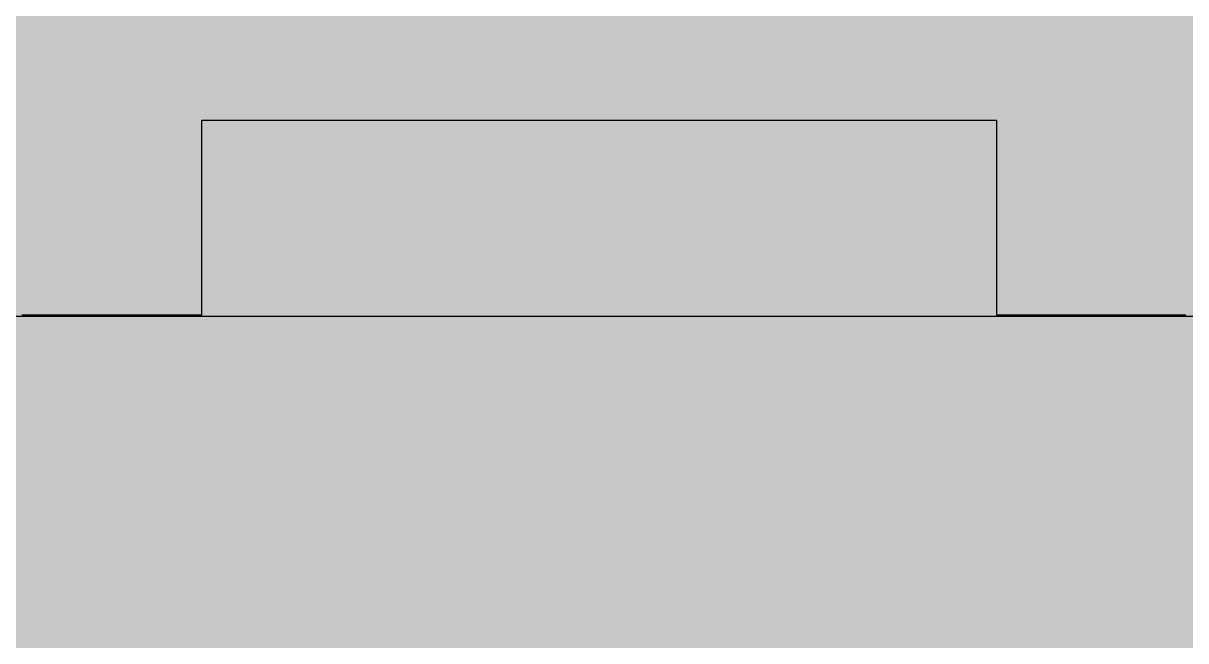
# Model space of a CAD drawing. Header units: millimetres. Extents: x 270.5 to 330.6, y -5.3 to 60.6.
# Drawn here: x 280.53 to 296.02, y 11.16 to 19.39 of the extents above; entities that cross this region are included whole.
import ezdxf

# ---------------------------------------------------------------- set-up
doc = ezdxf.new("R2010")
doc.units = ezdxf.units.MM
doc.layers.add('GSCOLORFILL', color=3, linetype='Continuous', lineweight=0)
doc.layers.add('GSDIMS', color=1, linetype='Continuous', lineweight=0)
for name, color, linetype in [('L18', 4, 'Continuous'), ('L25', 1, 'Continuous'), ('Wipeout Frame & Hatch Boundary', 153, 'Continuous')]:
    doc.layers.add(name, color=color, linetype=linetype)

# ---------------------------------------------------------------- blocks, each defined once
blk = doc.blocks.new('*U3')
at = {"layer": 'GSCOLORFILL', "true_color": 0xfedb00, "transparency": 33554687}
blk.add_hatch(color=40, dxfattribs=at).paths.add_polyline_path([(-300, -300), (300, -300), (300, 300), (-300, 300)])
blk = doc.blocks.new('3 Stacked Cars')
at = {"layer": 'L25'}
blk.add_lwpolyline([(-323.12, -167.52), (-322.93, -167.52), (-322.73, -167.52), (-322.53, -167.52), (-322.32, -167.52), (-322.1, -167.52), (-321.88, -167.52), (-321.66, -167.52), (-321.43, -167.52), (-321.2, -167.52), (-320.96, -167.52), (-320.72, -167.52), (-320.47, -167.52), (-320.22, -167.52), (-319.96, -167.52), (-319.7, -167.52), (-319.44, -167.52), (-319.18, -167.52), (-318.91, -167.52), (-318.63, -167.52), (-318.36, -167.52), (-318.08, -167.52), (-317.8, -167.52), (-317.23, -167.52), (-316.65, -167.52), (-316.06, -167.52), (-315.47, -167.52), (-314.87, -167.52), (-314.26, -167.52), (-313.04, -167.52), (-311.82, -167.52), (-310.6, -167.52), (-309.99, -167.52), (-309.39, -167.52), (-308.79, -167.52), (-308.21, -167.52), (-307.63, -167.52), (-307.06, -167.52), (-306.77, -167.52), (-306.49, -167.52), (-306.22, -167.52), (-305.95, -167.52), (-305.68, -167.52), (-305.41, -167.52), (-305.15, -167.52), (-304.89, -167.52), (-304.63, -167.52), (-304.38, -167.52), (-304.13, -167.52), (-303.89, -167.52), (-303.65, -167.52), (-303.41, -167.52), (-303.18, -167.52), (-302.96, -167.52), (-302.74, -167.52), (-302.52, -167.52), (-302.31, -167.52), (-302.11, -167.52), (-301.91, -167.52), (-301.71, -167.52), (-301.53, -167.52), (-301.34, -167.52), (-301.17, -167.52), (-301, -167.52), (-300.83, -167.52), (-300.68, -167.52), (-300.53, -167.52), (-300.38, -167.52), (-300.25, -167.52), (-300.12, -167.52), (-300, -167.52), (-299.88, -167.52), (-299.77, -167.52), (-299.67, -167.52), (-299.58, -167.52), (-299.5, -167.52), (-299.42, -167.52), (-299.36, -167.52), (-299.3, -167.52), (-299.25, -167.52), (-299.2, -167.52), (-299.17, -167.52), (-299.15, -167.52), (-299.13, -167.52), (-299.13, -167.52), (-299.13, -167.52), (-299.13, -167.51), (-299.13, -167.49), (-299.13, -167.46), (-299.13, -167.42), (-299.13, -167.37), (-299.13, -167.31), (-299.13, -167.25), (-299.13, -167.18), (-299.13, -167.1), (-299.13, -167.01), (-299.13, -166.91), (-299.13, -166.81), (-299.13, -166.7), (-299.13, -166.58), (-299.13, -166.46), (-299.13, -166.32), (-299.13, -166.19), (-299.13, -166.04), (-299.13, -165.89), (-299.13, -165.73), (-299.13, -165.56), (-299.13, -165.39), (-299.13, -165.22), (-299.13, -165.03), (-299.13, -164.85), (-299.13, -164.65), (-299.13, -164.45), (-299.13, -164.25), (-299.13, -164.04), (-299.13, -163.82), (-299.13, -163.6), (-299.13, -163.38), (-299.13, -163.15), (-299.13, -162.92), (-299.13, -162.68), (-299.13, -162.44), (-299.13, -162.19), (-299.13, -161.94), (-299.13, -161.69), (-299.13, -161.43), (-299.13, -161.17), (-299.13, -160.91), (-299.13, -160.64), (-299.13, -160.37), (-299.13, -160.1), (-299.13, -159.83), (-299.13, -159.27), (-299.13, -158.7), (-299.13, -158.13), (-299.13, -157.55), (-299.13, -156.96), (-299.13, -156.37), (-299.13, -155.77), (-299.13, -154.57), (-299.13, -153.38), (-299.13, -152.78), (-299.13, -152.19), (-299.13, -151.6), (-299.13, -151.02), (-299.13, -150.44), (-299.13, -149.87), (-299.13, -149.31), (-299.13, -149.04), (-299.13, -148.77), (-299.13, -148.5), (-299.13, -148.23), (-299.13, -147.96), (-299.13, -147.7), (-299.13, -147.45), (-299.13, -147.19), (-299.13, -146.94), (-299.13, -146.69), (-299.13, -146.45), (-299.13, -146.21), (-299.13, -145.98), (-299.13, -145.75), (-299.13, -145.52), (-299.13, -145.3), (-299.13, -145.09), (-299.13, -144.88), (-299.13, -144.67), (-299.13, -144.47), (-299.13, -144.27), (-299.13, -144.09), (-299.13, -143.9), (-299.13, -143.72), (-299.13, -143.55), (-299.13, -143.38), (-299.13, -143.22), (-299.13, -143.07), (-299.13, -142.92), (-299.13, -142.78), (-299.13, -142.65), (-299.13, -142.52), (-299.13, -142.4), (-299.13, -142.29), (-299.13, -142.18), (-299.13, -142.09), (-299.13, -142), (-299.13, -141.91), (-299.13, -141.84), (-299.13, -141.77), (-299.13, -141.72), (-299.13, -141.67), (-299.13, -141.62), (-299.13, -141.59), (-299.13, -141.57), (-299.13, -141.55), (-299.13, -141.55), (-299.13, -141.55), (-299.12, -141.55), (-299.1, -141.55), (-299.07, -141.55), (-299.03, -141.55), (-298.98, -141.55), (-298.93, -141.55), (-298.87, -141.55), (-298.79, -141.55), (-298.72, -141.55), (-298.63, -141.55), (-298.54, -141.55), (-298.44, -141.55), (-298.33, -141.55), (-298.22, -141.55), (-298.1, -141.55), (-297.98, -141.55), (-297.85, -141.55), (-297.72, -141.55), (-297.58, -141.55), (-297.44, -141.55), (-297.29, -141.55), (-297.14, -141.55), (-296.99, -141.55), (-296.68, -141.55), (-296.36, -141.55), (-296.03, -141.55), (-295.7, -141.55), (-295.04, -141.55), (-294.71, -141.55), (-294.39, -141.55), (-294.07, -141.55), (-293.92, -141.55), (-293.77, -141.55), (-293.63, -141.55), (-293.48, -141.55), (-293.35, -141.55), (-293.21, -141.55), (-293.08, -141.55), (-292.96, -141.55), (-292.84, -141.55), (-292.73, -141.55), (-292.62, -141.55), (-292.52, -141.55), (-292.43, -141.55), (-292.34, -141.55), (-292.26, -141.55), (-292.19, -141.55), (-292.12, -141.55), (-292.07, -141.55), (-292.02, -141.55), (-291.98, -141.55), (-291.95, -141.55), (-291.93, -141.55), (-291.92, -141.55), (-291.92, -141.55), (-291.92, -141.55), (-291.91, -141.55), (-291.9, -141.55), (-291.89, -141.55), (-291.87, -141.55), (-291.85, -141.55), (-291.83, -141.55), (-291.8, -141.55), (-291.77, -141.55), (-291.73, -141.55), (-291.69, -141.55), (-291.65, -141.55), (-291.6, -141.55), (-291.55, -141.55), (-291.5, -141.55), (-291.44, -141.55), (-291.38, -141.55), (-291.31, -141.55), (-291.24, -141.55), (-291.17, -141.55), (-291.1, -141.55), (-291.02, -141.55), (-290.94, -141.55), (-290.85, -141.55), (-290.76, -141.55), (-290.67, -141.55), (-290.57, -141.55), (-290.47, -141.55), (-290.37, -141.55), (-290.27, -141.55), (-290.16, -141.55), (-290.05, -141.55), (-289.93, -141.55), (-289.82, -141.55), (-289.7, -141.55), (-289.57, -141.55), (-289.45, -141.55), (-289.32, -141.55), (-289.19, -141.55), (-289.05, -141.55), (-288.91, -141.55), (-288.77, -141.55), (-288.63, -141.55), (-288.48, -141.55), (-288.33, -141.55), (-288.18, -141.55), (-287.87, -141.55), (-287.55, -141.55), (-287.22, -141.55), (-286.88, -141.55), (-286.53, -141.55), (-286.17, -141.55), (-285.8, -141.55), (-285.42, -141.55), (-285.04, -141.55), (-284.64, -141.55), (-284.24, -141.55), (-283.83, -141.55), (-283.41, -141.55), (-282.99, -141.55), (-282.56, -141.55), (-282.12, -141.55), (-281.67, -141.55), (-281.22, -141.55), (-280.76, -141.55), (-280.3, -141.55), (-279.83, -141.55), (-279.36, -141.55), (-278.88, -141.55), (-278.39, -141.55), (-277.91, -141.55), (-277.41, -141.55), (-276.92, -141.55), (-276.41, -141.55), (-275.91, -141.55), (-275.4, -141.55), (-274.89, -141.55), (-274.38, -141.55), (-273.35, -141.55), (-272.3, -141.55), (-271.25, -141.55), (-267.04, -141.55), (-265.99, -141.55), (-264.95, -141.55), (-263.91, -141.55), (-263.4, -141.55), (-262.88, -141.55), (-262.38, -141.55), (-261.87, -141.55), (-261.37, -141.55), (-260.87, -141.55), (-260.37, -141.55), (-259.88, -141.55), (-259.4, -141.55), (-258.92, -141.55), (-258.44, -141.55), (-257.97, -141.55), (-257.51, -141.55), (-257.05, -141.55), (-256.59, -141.55), (-256.14, -141.55), (-255.7, -141.55), (-255.27, -141.55), (-254.84, -141.55), (-254.42, -141.55), (-254.01, -141.55), (-253.6, -141.55), (-253.2, -141.55), (-252.82, -141.55), (-252.43, -141.55), (-252.06, -141.55), (-251.7, -141.55), (-251.35, -141.55), (-251, -141.55), (-250.67, -141.55), (-250.34, -141.55), (-250.03, -141.55), (-249.87, -141.55), (-249.72, -141.55), (-249.58, -141.55), (-249.43, -141.55), (-249.29, -141.55), (-249.15, -141.55), (-249.01, -141.55), (-248.88, -141.55), (-248.74, -141.55), (-248.62, -141.55), (-248.49, -141.55), (-248.37, -141.55), (-248.25, -141.55), (-248.13, -141.55), (-248.02, -141.55), (-247.91, -141.55), (-247.8, -141.55), (-247.7, -141.55), (-247.59, -141.55), (-247.5, -141.55), (-247.4, -141.55), (-247.31, -141.55), (-247.22, -141.55), (-247.14, -141.55), (-247.06, -141.55), (-246.98, -141.55), (-246.9, -141.55), (-246.83, -141.55), (-246.76, -141.55), (-246.7, -141.55), (-246.64, -141.55), (-246.58, -141.55), (-246.53, -141.55), (-246.48, -141.55), (-246.43, -141.55), (-246.39, -141.55), (-246.35, -141.55), (-246.32, -141.55), (-246.29, -141.55), (-246.26, -141.55), (-246.24, -141.55), (-246.22, -141.55), (-246.2, -141.55), (-246.19, -141.55), (-246.18, -141.55), (-246.18, -141.55), (-246.18, -141.55), (-246.17, -141.55), (-246.16, -141.55), (-246.15, -141.55), (-246.13, -141.55), (-246.11, -141.55), (-246.09, -141.55), (-246.06, -141.55), (-246.03, -141.55), (-246, -141.55), (-245.96, -141.55), (-245.91, -141.55), (-245.87, -141.55), (-245.82, -141.55), (-245.76, -141.55), (-245.7, -141.55), (-245.64, -141.55), (-245.58, -141.55), (-245.51, -141.55), (-245.44, -141.55), (-245.36, -141.55), (-245.28, -141.55), (-245.2, -141.55), (-245.12, -141.55), (-245.03, -141.55), (-244.94, -141.55), (-244.84, -141.55), (-244.74, -141.55), (-244.64, -141.55), (-244.54, -141.55), (-244.43, -141.55), (-244.32, -141.55), (-244.2, -141.55), (-244.09, -141.55), (-243.97, -141.55), (-243.84, -141.55), (-243.72, -141.55), (-243.59, -141.55), (-243.45, -141.55), (-243.32, -141.55), (-243.18, -141.55), (-243.04, -141.55), (-242.9, -141.55), (-242.75, -141.55), (-242.6, -141.55), (-242.45, -141.55), (-242.14, -141.55), (-241.82, -141.55), (-241.49, -141.55), (-241.15, -141.55), (-240.8, -141.55), (-240.44, -141.55), (-240.07, -141.55), (-239.7, -141.55), (-239.31, -141.55), (-238.92, -141.55), (-238.51, -141.55), (-238.11, -141.55), (-237.69, -141.55), (-237.26, -141.55), (-236.83, -141.55), (-236.39, -141.55), (-235.95, -141.55), (-235.5, -141.55), (-235.04, -141.55), (-234.58, -141.55), (-234.11, -141.55), (-233.63, -141.55), (-233.15, -141.55), (-232.67, -141.55), (-232.18, -141.55), (-231.69, -141.55), (-231.19, -141.55), (-230.69, -141.55), (-230.19, -141.55), (-229.68, -141.55), (-229.17, -141.55), (-228.66, -141.55), (-227.62, -141.55), (-226.58, -141.55), (-225.53, -141.55), (-224.48, -141.55), (-222.37, -141.55), (-221.32, -141.55), (-220.27, -141.55), (-219.22, -141.55), (-218.19, -141.55), (-217.67, -141.55), (-217.16, -141.55), (-216.65, -141.55), (-216.15, -141.55), (-215.64, -141.55), (-215.15, -141.55), (-214.65, -141.55), (-214.16, -141.55), (-213.68, -141.55), (-213.19, -141.55), (-212.72, -141.55), (-212.25, -141.55), (-211.78, -141.55), (-211.32, -141.55), (-210.87, -141.55), (-210.42, -141.55), (-209.98, -141.55), (-209.54, -141.55), (-209.12, -141.55), (-208.69, -141.55), (-208.28, -141.55), (-207.88, -141.55), (-207.48, -141.55), (-207.09, -141.55), (-206.71, -141.55), (-206.34, -141.55), (-205.97, -141.55), (-205.62, -141.55), (-205.27, -141.55), (-204.94, -141.55), (-204.61, -141.55), (-204.3, -141.55), (-204.14, -141.55), (-203.99, -141.55), (-203.85, -141.55), (-203.7, -141.55), (-203.56, -141.55), (-203.42, -141.55), (-203.28, -141.55), (-203.15, -141.55), (-203.01, -141.55), (-202.88, -141.55), (-202.76, -141.55), (-202.64, -141.55), (-202.52, -141.55), (-202.4, -141.55), (-202.29, -141.55), (-202.18, -141.55), (-202.07, -141.55), (-201.96, -141.55), (-201.86, -141.55), (-201.76, -141.55), (-201.67, -141.55), (-201.58, -141.55), (-201.49, -141.55), (-201.4, -141.55), (-201.32, -141.55), (-201.24, -141.55), (-201.17, -141.55), (-201.1, -141.55), (-201.03, -141.55), (-200.97, -141.55), (-200.9, -141.55), (-200.85, -141.55), (-200.79, -141.55), (-200.74, -141.55), (-200.7, -141.55), (-200.65, -141.55), (-200.62, -141.55), (-200.58, -141.55), (-200.55, -141.55), (-200.52, -141.55), (-200.5, -141.55), (-200.48, -141.55), (-200.46, -141.55), (-200.45, -141.55), (-200.44, -141.55), (-200.44, -141.55), (-200.44, -141.55), (-200.43, -141.55), (-200.41, -141.55), (-200.38, -141.55), (-200.34, -141.55), (-200.3, -141.55), (-200.24, -141.55), (-200.18, -141.55), (-200.11, -141.55), (-200.03, -141.55), (-199.95, -141.55), (-199.85, -141.55), (-199.75, -141.55), (-199.65, -141.55), (-199.54, -141.55), (-199.42, -141.55), (-199.3, -141.55), (-199.17, -141.55), (-199.04, -141.55), (-198.9, -141.55), (-198.76, -141.55), (-198.61, -141.55), (-198.46, -141.55), (-198.31, -141.55), (-198.16, -141.55), (-197.84, -141.55), (-197.52, -141.55), (-197.19, -141.55), (-196.85, -141.55), (-196.19, -141.55), (-195.87, -141.55), (-195.55, -141.55), (-195.39, -141.55), (-195.24, -141.55), (-195.09, -141.55), (-194.95, -141.55), (-194.8, -141.55), (-194.67, -141.55), (-194.53, -141.55), (-194.4, -141.55), (-194.28, -141.55), (-194.16, -141.55), (-194.05, -141.55), (-193.94, -141.55), (-193.84, -141.55), (-193.74, -141.55), (-193.66, -141.55), (-193.58, -141.55), (-193.5, -141.55), (-193.44, -141.55), (-193.38, -141.55), (-193.33, -141.55), (-193.29, -141.55), (-193.26, -141.55), (-193.24, -141.55), (-193.23, -141.55), (-193.23, -141.55), (-193.23, -141.55), (-193.23, -141.56), (-193.23, -141.58), (-193.23, -141.61), (-193.23, -141.65), (-193.23, -141.69), (-193.23, -141.75), (-193.23, -141.81), (-193.23, -141.88), (-193.23, -141.96), (-193.23, -142.05), (-193.23, -142.14), (-193.23, -142.25), (-193.23, -142.35), (-193.23, -142.47), (-193.23, -142.6), (-193.23, -142.73), (-193.23, -142.86), (-193.23, -143.01), (-193.23, -143.16), (-193.23, -143.32), (-193.23, -143.48), (-193.23, -143.65), (-193.23, -143.83), (-193.23, -144.01), (-193.23, -144.2), (-193.23, -144.39), (-193.23, -144.59), (-193.23, -144.79), (-193.23, -145), (-193.23, -145.21), (-193.23, -145.43), (-193.23, -145.66), (-193.23, -145.88), (-193.23, -146.12), (-193.23, -146.35), (-193.23, -146.59), (-193.23, -146.84), (-193.23, -147.09), (-193.23, -147.34), (-193.23, -147.6), (-193.23, -147.86), (-193.23, -148.12), (-193.23, -148.39), (-193.23, -148.65), (-193.23, -148.93), (-193.23, -149.2), (-193.23, -149.76), (-193.23, -150.32), (-193.23, -150.9), (-193.23, -151.48), (-193.23, -152.07), (-193.23, -152.66), (-193.23, -153.85), (-193.23, -155.05), (-193.23, -156.24), (-193.23, -156.84), (-193.23, -157.43), (-193.23, -158.01), (-193.23, -158.58), (-193.23, -159.15), (-193.23, -159.71), (-193.23, -159.99), (-193.23, -160.26), (-193.23, -160.53), (-193.23, -160.8), (-193.23, -161.07), (-193.23, -161.33), (-193.23, -161.59), (-193.23, -161.84), (-193.23, -162.09), (-193.23, -162.34), (-193.23, -162.58), (-193.23, -162.82), (-193.23, -163.06), (-193.23, -163.29), (-193.23, -163.51), (-193.23, -163.73), (-193.23, -163.95), (-193.23, -164.16), (-193.23, -164.37), (-193.23, -164.57), (-193.23, -164.77), (-193.23, -164.96), (-193.23, -165.14), (-193.23, -165.32), (-193.23, -165.49), (-193.23, -165.66), (-193.23, -165.82), (-193.23, -165.98), (-193.23, -166.13), (-193.23, -166.27), (-193.23, -166.4), (-193.23, -166.53), (-193.23, -166.65), (-193.23, -166.77), (-193.23, -166.87), (-193.23, -166.97), (-193.23, -167.06), (-193.23, -167.15), (-193.23, -167.22), (-193.23, -167.29), (-193.23, -167.35), (-193.23, -167.4), (-193.23, -167.44), (-193.23, -167.48), (-193.23, -167.5), (-193.23, -167.52), (-193.23, -167.52), (-193.23, -167.52), (-193.21, -167.52), (-193.19, -167.52), (-193.16, -167.52), (-193.13, -167.52), (-193.08, -167.52), (-193.02, -167.52), (-192.96, -167.52), (-192.89, -167.52), (-192.81, -167.52), (-192.72, -167.52), (-192.62, -167.52), (-192.52, -167.52), (-192.41, -167.52), (-192.29, -167.52), (-192.16, -167.52), (-192.03, -167.52), (-191.89, -167.52), (-191.74, -167.52), (-191.58, -167.52), (-191.42, -167.52), (-191.26, -167.52), (-191.08, -167.52), (-190.9, -167.52), (-190.72, -167.52), (-190.53, -167.52), (-190.33, -167.52), (-190.13, -167.52), (-189.92, -167.52), (-189.71, -167.52), (-189.49, -167.52), (-189.26, -167.52), (-189.04, -167.52), (-188.8, -167.52), (-188.57, -167.52), (-188.32, -167.52), (-188.08, -167.52), (-187.83, -167.52), (-187.57, -167.52), (-187.32, -167.52), (-187.05, -167.52), (-186.79, -167.52), (-186.52, -167.52), (-186.25, -167.52), (-185.97, -167.52), (-185.7, -167.52), (-185.42, -167.52), (-184.85, -167.52), (-184.27, -167.52), (-183.68, -167.52), (-183.09, -167.52), (-182.49, -167.52), (-181.88, -167.52), (-181.27, -167.52), (-178.83, -167.52), (-178.22, -167.52), (-177.61, -167.52), (-177.01, -167.52), (-176.41, -167.52), (-175.83, -167.52), (-175.24, -167.52), (-174.67, -167.52), (-174.39, -167.52), (-174.11, -167.52), (-173.83, -167.52), (-173.56, -167.52), (-173.29, -167.52), (-173.02, -167.52), (-172.76, -167.52), (-172.5, -167.52), (-172.24, -167.52), (-171.99, -167.52), (-171.74, -167.52), (-171.5, -167.52), (-171.26, -167.52), (-171.02, -167.52), (-170.79, -167.52), (-170.56, -167.52), (-170.34, -167.52), (-170.12, -167.52), (-169.91, -167.52), (-169.71, -167.52), (-169.51, -167.52), (-169.31, -167.52), (-169.12, -167.52), (-168.94, -167.52), (-168.76, -167.52), (-168.59, -167.52), (-168.42, -167.52), (-168.27, -167.52), (-168.11, -167.52), (-167.97, -167.52)], dxfattribs=at)

msp = doc.modelspace()

# ---------------------------------------------------------------- linework, layer by layer
at = {"layer": 'Wipeout Frame & Hatch Boundary'}
msp.add_lwpolyline([(278.729, 15.483), (322.271, 15.483), (322.271, 45.517), (278.729, 45.517)], close=True, dxfattribs=at)

# ---------------------------------------------------------------- block references
at = {"layer": 'GSDIMS', "xscale": 0.1, "yscale": 0.1, "zscale": 0.1}
msp.add_blockref('*U3', (300.5, 30.5), dxfattribs=at)
at = {"layer": 'L18', "xscale": 0.1, "yscale": 0.1, "zscale": 0.1}
msp.add_blockref('3 Stacked Cars', (312.821, 32.253), dxfattribs=at)

doc.saveas('drawing.dxf')
